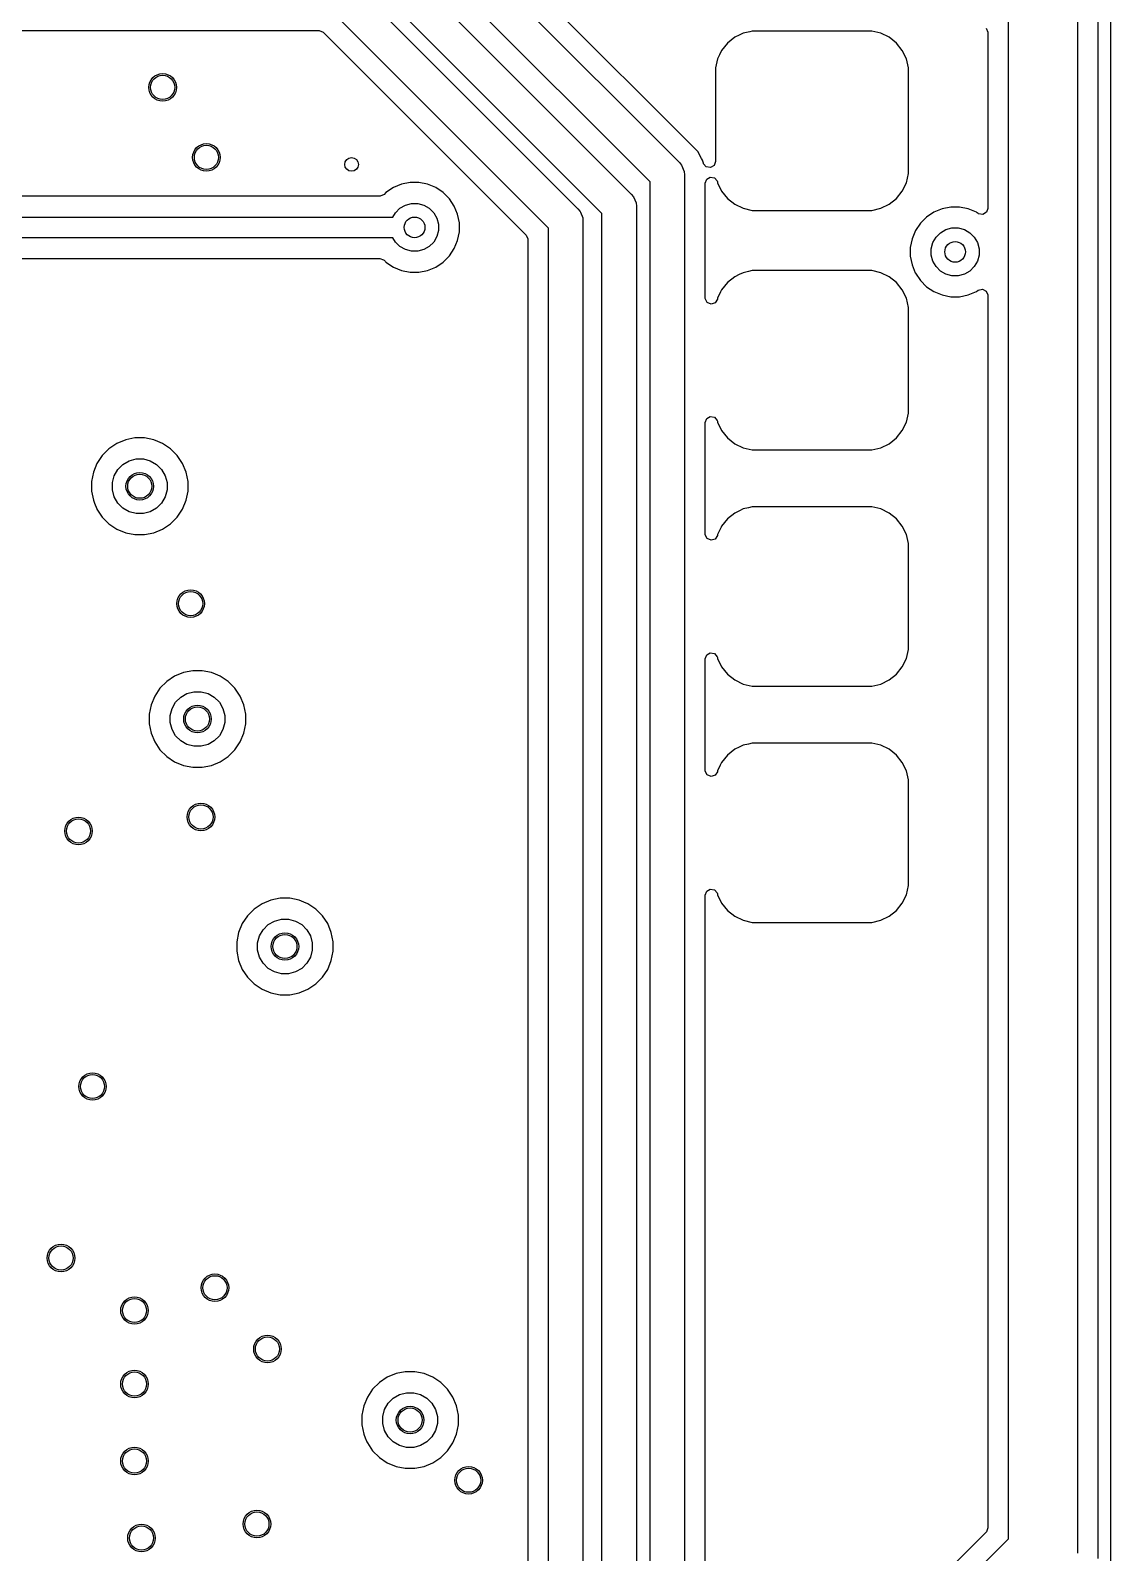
# Model space of a CAD drawing. Extents: x 4.82 to 6.81, y -4.86 to -2.87.
# Drawn here: x 6.189 to 6.807, y -4.181 to -3.311 of the extents above; entities that cross this region are included whole.
import ezdxf

# ---------------------------------------------------------------- set-up
doc = ezdxf.new("R2010")
doc.units = 0
doc.header["$MEASUREMENT"] = 0
doc.layers.add('BLACK', color=7, linetype='CONTINUOUS')

msp = doc.modelspace()

# ---------------------------------------------------------------- linework, layer by layer
at = {"layer": 'BLACK', "linetype": 'CONTINUOUS'}
for p, q in [((6.80685, -2.87648), (6.80685, -4.85337)), ((6.30292, -3.1295), (6.56044, -3.38702)), ((6.54364, -3.39805), (6.289, -3.14342)), ((6.29045, -3.16258), (6.53289, -3.40501)), ((6.51608, -3.41605), (6.2798, -3.17976)), ((6.37186, -3.28296), (6.5024, -3.4135)), ((6.57083, -3.38067), (6.48462, -3.29446)), ((6.79972, -4.17851), (6.79972, -3.29512)), ((6.4856, -3.42454), (6.36082, -3.29976)), ((6.78789, -3.29823), (6.78789, -4.18161)), ((6.13317, -3.31159), (6.35447, -3.31159)), ((6.35447, -3.31159), (6.35673, -3.31241)), ((6.35673, -3.31241), (6.35695, -3.31262)), ((6.35695, -3.31262), (6.47274, -3.42841)), ((6.59681, -3.31306), (6.59459, -3.31412)), ((6.60062, -3.31218), (6.59681, -3.31306)), ((6.59681, -3.31306), (6.59681, -3.31306)), ((6.59681, -3.31306), (6.59681, -3.31306)), ((6.602, -3.31187), (6.60062, -3.31218)), ((6.60467, -3.31187), (6.602, -3.31187)), ((6.602, -3.31187), (6.602, -3.31187)), ((6.60654, -3.31187), (6.60467, -3.31187)), ((6.66922, -3.31187), (6.60654, -3.31187)), ((6.67032, -3.31187), (6.66922, -3.31187)), ((6.67552, -3.31306), (6.67032, -3.31187)), ((6.68032, -3.31537), (6.67552, -3.31306)), ((6.73567, -3.31026), (6.73668, -3.31243)), ((6.73668, -3.31243), (6.73669, -3.31273)), ((6.73669, -3.31273), (6.73669, -3.41313)), ((6.74852, -4.17346), (6.74852, -3.30638)), ((6.58784, -3.31869), (6.58452, -3.32285)), ((6.59201, -3.31537), (6.58784, -3.31869)), ((6.58784, -3.31869), (6.58784, -3.31869)), ((6.59459, -3.31412), (6.59201, -3.31537)), ((6.59201, -3.31537), (6.59201, -3.31537)), ((6.59201, -3.31537), (6.59201, -3.31537)), ((6.68448, -3.31869), (6.68032, -3.31537)), ((6.68032, -3.31537), (6.68032, -3.31537)), ((6.68032, -3.31537), (6.68032, -3.31537)), ((6.6878, -3.32285), (6.68448, -3.31869)), ((6.68448, -3.31869), (6.68448, -3.31869)), ((6.68448, -3.31869), (6.68448, -3.31869)), ((6.68448, -3.31869), (6.68448, -3.31869)), ((6.68448, -3.31869), (6.68448, -3.31869)), ((6.58221, -3.32765), (6.58102, -3.33285)), ((6.58328, -3.32544), (6.58221, -3.32765)), ((6.58452, -3.32285), (6.58328, -3.32544)), ((6.58452, -3.32285), (6.58452, -3.32285)), ((6.58452, -3.32285), (6.58452, -3.32285)), ((6.69011, -3.32765), (6.6878, -3.32285)), ((6.6878, -3.32285), (6.6878, -3.32285)), ((6.6878, -3.32285), (6.6878, -3.32285)), ((6.6913, -3.33285), (6.69011, -3.32765)), ((6.58102, -3.33285), (6.58102, -3.3864)), ((6.6913, -3.33395), (6.6913, -3.33285)), ((6.6913, -3.38876), (6.6913, -3.33395)), ((6.57311, -3.38463), (6.57083, -3.38067)), ((6.57083, -3.38067), (6.57083, -3.38067)), ((6.57083, -3.38067), (6.57083, -3.38067)), ((6.56044, -3.38702), (6.56167, -3.38851)), ((6.56167, -3.38851), (6.56167, -3.38851)), ((6.56167, -3.38851), (6.56314, -3.39206)), ((6.56314, -3.39206), (6.56333, -3.39398)), ((6.57368, -3.38561), (6.57311, -3.38463)), ((6.57311, -3.38463), (6.57311, -3.38463)), ((6.57414, -3.38731), (6.57368, -3.38561)), ((6.57368, -3.38561), (6.57368, -3.38561)), ((6.57423, -3.3876), (6.57414, -3.38731)), ((6.57577, -3.38943), (6.57423, -3.3876)), ((6.57813, -3.38985), (6.57577, -3.38943)), ((6.5802, -3.38865), (6.57813, -3.38985)), ((6.58102, -3.3864), (6.5802, -3.38865)), ((6.6913, -3.39063), (6.6913, -3.38876)), ((6.6913, -3.39329), (6.6913, -3.39063)), ((6.40153, -3.39937), (6.39687, -3.4013)), ((6.40648, -3.39839), (6.40153, -3.39937)), ((6.40153, -3.39937), (6.40153, -3.39937)), ((6.41152, -3.39839), (6.40648, -3.39839)), ((6.40648, -3.39839), (6.40648, -3.39839)), ((6.41647, -3.39937), (6.41152, -3.39839)), ((6.41152, -3.39839), (6.41152, -3.39839)), ((6.42113, -3.4013), (6.41647, -3.39937)), ((6.41647, -3.39937), (6.41647, -3.39937)), ((6.54364, -4.32683), (6.54364, -3.39805)), ((6.56333, -3.39398), (6.56333, -4.3309)), ((6.57516, -3.39869), (6.57598, -3.39644)), ((6.57516, -3.4643), (6.57516, -3.39869)), ((6.57598, -3.39644), (6.57805, -3.39524)), ((6.57805, -3.39524), (6.58041, -3.39566)), ((6.58041, -3.39566), (6.58195, -3.3975)), ((6.58195, -3.3975), (6.58208, -3.39791)), ((6.58208, -3.39791), (6.58221, -3.39849)), ((6.58221, -3.39849), (6.58452, -3.40329)), ((6.6878, -3.40329), (6.69011, -3.39849)), ((6.69011, -3.39849), (6.6913, -3.39329)), ((6.38907, -3.40626), (5.90788, -3.40626)), ((6.38937, -3.40625), (6.38907, -3.40626)), ((6.39154, -3.40524), (6.38937, -3.40625)), ((6.39267, -3.40411), (6.39154, -3.40524)), ((6.39687, -3.4013), (6.39267, -3.40411)), ((6.39687, -3.4013), (6.39687, -3.4013)), ((6.42533, -3.40411), (6.42113, -3.4013)), ((6.42113, -3.4013), (6.42113, -3.4013)), ((6.42113, -3.4013), (6.42113, -3.4013)), ((6.42889, -3.40767), (6.42533, -3.40411)), ((6.4317, -3.41187), (6.42889, -3.40767)), ((6.53289, -3.40501), (6.53411, -3.4065)), ((6.53411, -3.4065), (6.53411, -3.4065)), ((6.53411, -3.4065), (6.53558, -3.41005)), ((6.58452, -3.40329), (6.58452, -3.40329)), ((6.58452, -3.40329), (6.58452, -3.40329)), ((6.58452, -3.40329), (6.58784, -3.40745)), ((6.58784, -3.40745), (6.58784, -3.40745)), ((6.58784, -3.40745), (6.58784, -3.40745)), ((6.58784, -3.40745), (6.58784, -3.40745)), ((6.58784, -3.40745), (6.58784, -3.40745)), ((6.58784, -3.40745), (6.59201, -3.41077)), ((6.68032, -3.41077), (6.68448, -3.40745)), ((6.68448, -3.40745), (6.6878, -3.40329)), ((5.90033, -3.41809), (6.39663, -3.41809)), ((6.39663, -3.41809), (6.39807, -3.41561)), ((6.39807, -3.41561), (6.40061, -3.41307)), ((6.40061, -3.41307), (6.40373, -3.41127)), ((6.40373, -3.41127), (6.4072, -3.41034)), ((6.4072, -3.41034), (6.4108, -3.41034)), ((6.4108, -3.41034), (6.41427, -3.41127)), ((6.41427, -3.41127), (6.41739, -3.41307)), ((6.41739, -3.41307), (6.41993, -3.41561)), ((6.41993, -3.41561), (6.42173, -3.41873)), ((6.43363, -3.41653), (6.4317, -3.41187)), ((6.43461, -3.42148), (6.43363, -3.41653)), ((6.5024, -3.4135), (6.50362, -3.41499)), ((6.50362, -3.41499), (6.50379, -3.41539)), ((6.50379, -3.41539), (6.50509, -3.41854)), ((6.51608, -4.25982), (6.51608, -3.41605)), ((6.53558, -3.41005), (6.53577, -3.41197)), ((6.53577, -3.41197), (6.53577, -4.2639)), ((6.59201, -3.41077), (6.59201, -3.41077)), ((6.59201, -3.41077), (6.59201, -3.41077)), ((6.59201, -3.41077), (6.59681, -3.41309)), ((6.59681, -3.41309), (6.602, -3.41427)), ((6.602, -3.41427), (6.602, -3.41427)), ((6.602, -3.41427), (6.67032, -3.41427)), ((6.67032, -3.41427), (6.67552, -3.41309)), ((6.67032, -3.41427), (6.67032, -3.41427)), ((6.67552, -3.41309), (6.68032, -3.41077)), ((6.70167, -3.41811), (6.69811, -3.42167)), ((6.70587, -3.4153), (6.70167, -3.41811)), ((6.71053, -3.41337), (6.70587, -3.4153)), ((6.70587, -3.4153), (6.70587, -3.4153)), ((6.71548, -3.41239), (6.71053, -3.41337)), ((6.71053, -3.41337), (6.71053, -3.41337)), ((6.72052, -3.41239), (6.71548, -3.41239)), ((6.71548, -3.41239), (6.71548, -3.41239)), ((6.72547, -3.41337), (6.72052, -3.41239)), ((6.72052, -3.41239), (6.72052, -3.41239)), ((6.73013, -3.4153), (6.72547, -3.41337)), ((6.72547, -3.41337), (6.72547, -3.41337)), ((6.73069, -3.41568), (6.73013, -3.4153)), ((6.73013, -3.4153), (6.73013, -3.4153)), ((6.73013, -3.4153), (6.73013, -3.4153)), ((6.73124, -3.41605), (6.73069, -3.41568)), ((6.73144, -3.41617), (6.73124, -3.41605)), ((6.7338, -3.41658), (6.73144, -3.41617)), ((6.73587, -3.41539), (6.7338, -3.41658)), ((6.73669, -3.41313), (6.73587, -3.41539)), ((6.42173, -3.41873), (6.42266, -3.4222)), ((6.42266, -3.4258), (6.42173, -3.42927)), ((6.42266, -3.4222), (6.42266, -3.4258)), ((6.43363, -3.43147), (6.43461, -3.42652)), ((6.43461, -3.42652), (6.43461, -3.42148)), ((6.4856, -4.2463), (6.4856, -3.42454)), ((6.50509, -3.41854), (6.50528, -3.42046)), ((6.50528, -3.42046), (6.50528, -4.25038)), ((6.6953, -3.42587), (6.69337, -3.43053)), ((6.69811, -3.42167), (6.6953, -3.42587)), ((6.6953, -3.42587), (6.6953, -3.42587)), ((6.70961, -3.42707), (6.71273, -3.42527)), ((6.71273, -3.42527), (6.7162, -3.42434)), ((6.7162, -3.42434), (6.7198, -3.42434)), ((6.7198, -3.42434), (6.72327, -3.42527)), ((6.72327, -3.42527), (6.72639, -3.42707)), ((6.39663, -3.42991), (5.9004, -3.42991)), ((6.39807, -3.43239), (6.39663, -3.42991)), ((6.40061, -3.43493), (6.39807, -3.43239)), ((6.40373, -3.43673), (6.40061, -3.43493)), ((6.41739, -3.43493), (6.41427, -3.43673)), ((6.41993, -3.43239), (6.41739, -3.43493)), ((6.42173, -3.42927), (6.41993, -3.43239)), ((6.4317, -3.43613), (6.43363, -3.43147)), ((6.47274, -3.42841), (6.47375, -3.43058)), ((6.47375, -3.43058), (6.47377, -3.43089)), ((6.47377, -3.43089), (6.47377, -4.23995)), ((6.69337, -3.43053), (6.69239, -3.43548)), ((6.69239, -3.43548), (6.69239, -3.44052)), ((6.69337, -3.43053), (6.69337, -3.43053)), ((6.70434, -3.4362), (6.70527, -3.43273)), ((6.70527, -3.43273), (6.70707, -3.42961)), ((6.70707, -3.42961), (6.70961, -3.42707)), ((6.72639, -3.42707), (6.72893, -3.42961)), ((6.72893, -3.42961), (6.73073, -3.43273)), ((6.73073, -3.43273), (6.73166, -3.4362)), ((5.90799, -3.44174), (6.38907, -3.44174)), ((6.38907, -3.44174), (6.39132, -3.44256)), ((6.39132, -3.44256), (6.39154, -3.44276)), ((6.39154, -3.44276), (6.3923, -3.44352)), ((6.3923, -3.44352), (6.39267, -3.44389)), ((6.39267, -3.44389), (6.39687, -3.4467)), ((6.4072, -3.43766), (6.40373, -3.43673)), ((6.4108, -3.43766), (6.4072, -3.43766)), ((6.41427, -3.43673), (6.4108, -3.43766)), ((6.42113, -3.4467), (6.42533, -3.44389)), ((6.42533, -3.44389), (6.42889, -3.44033)), ((6.42889, -3.44033), (6.4317, -3.43613)), ((6.69239, -3.44052), (6.69337, -3.44547)), ((6.70434, -3.4398), (6.70434, -3.4362)), ((6.70527, -3.44327), (6.70434, -3.4398)), ((6.70707, -3.44639), (6.70527, -3.44327)), ((6.73073, -3.44327), (6.72893, -3.44639)), ((6.73166, -3.4398), (6.73073, -3.44327)), ((6.73166, -3.4362), (6.73166, -3.4398)), ((6.39687, -3.4467), (6.40153, -3.44863)), ((6.40153, -3.44863), (6.40648, -3.44961)), ((6.40648, -3.44961), (6.40648, -3.44961)), ((6.40648, -3.44961), (6.41152, -3.44961)), ((6.41152, -3.44961), (6.41647, -3.44863)), ((6.41152, -3.44961), (6.41152, -3.44961)), ((6.41647, -3.44863), (6.42113, -3.4467)), ((6.59201, -3.45222), (6.58784, -3.45554)), ((6.59459, -3.45097), (6.59201, -3.45222)), ((6.59201, -3.45222), (6.59201, -3.45222)), ((6.59201, -3.45222), (6.59201, -3.45222)), ((6.59681, -3.44991), (6.59459, -3.45097)), ((6.59982, -3.44922), (6.59681, -3.44991)), ((6.59681, -3.44991), (6.59681, -3.44991)), ((6.59681, -3.44991), (6.59681, -3.44991)), ((6.602, -3.44872), (6.59982, -3.44922)), ((6.60467, -3.44872), (6.602, -3.44872)), ((6.602, -3.44872), (6.602, -3.44872)), ((6.60654, -3.44872), (6.60467, -3.44872)), ((6.66922, -3.44872), (6.60654, -3.44872)), ((6.67032, -3.44872), (6.66922, -3.44872)), ((6.67552, -3.44991), (6.67032, -3.44872)), ((6.68032, -3.45222), (6.67552, -3.44991)), ((6.68448, -3.45554), (6.68032, -3.45222)), ((6.68032, -3.45222), (6.68032, -3.45222)), ((6.68032, -3.45222), (6.68032, -3.45222)), ((6.69337, -3.44547), (6.69337, -3.44547)), ((6.69337, -3.44547), (6.69521, -3.44991)), ((6.69521, -3.44991), (6.6953, -3.45013)), ((6.6953, -3.45013), (6.69811, -3.45433)), ((6.70961, -3.44893), (6.70707, -3.44639)), ((6.71273, -3.45073), (6.70961, -3.44893)), ((6.7162, -3.45166), (6.71273, -3.45073)), ((6.7198, -3.45166), (6.7162, -3.45166)), ((6.72327, -3.45073), (6.7198, -3.45166)), ((6.72639, -3.44893), (6.72327, -3.45073)), ((6.72893, -3.44639), (6.72639, -3.44893)), ((6.58395, -3.46089), (6.58221, -3.4645)), ((6.58452, -3.4597), (6.58395, -3.46089)), ((6.58784, -3.45554), (6.58452, -3.4597)), ((6.58452, -3.4597), (6.58452, -3.4597)), ((6.58452, -3.4597), (6.58452, -3.4597)), ((6.58784, -3.45554), (6.58784, -3.45554)), ((6.6878, -3.4597), (6.68448, -3.45554)), ((6.68448, -3.45554), (6.68448, -3.45554)), ((6.68448, -3.45554), (6.68448, -3.45554)), ((6.68448, -3.45554), (6.68448, -3.45554)), ((6.68448, -3.45554), (6.68448, -3.45554)), ((6.69011, -3.4645), (6.6878, -3.4597)), ((6.6878, -3.4597), (6.6878, -3.4597)), ((6.6878, -3.4597), (6.6878, -3.4597)), ((6.69811, -3.45433), (6.70167, -3.45789)), ((6.70167, -3.45789), (6.70587, -3.4607)), ((6.70587, -3.4607), (6.71053, -3.46263)), ((6.72547, -3.46263), (6.73013, -3.4607)), ((6.73013, -3.4607), (6.73124, -3.45995)), ((6.73124, -3.45995), (6.73357, -3.45938)), ((6.73357, -3.45938), (6.73572, -3.46044)), ((6.73572, -3.46044), (6.73669, -3.46264)), ((6.57519, -3.46473), (6.57516, -3.4643)), ((6.57628, -3.46687), (6.57519, -3.46473)), ((6.57849, -3.4678), (6.57628, -3.46687)), ((6.58078, -3.46709), (6.57849, -3.4678)), ((6.58208, -3.46508), (6.58078, -3.46709)), ((6.58221, -3.4645), (6.58208, -3.46508)), ((6.6913, -3.4697), (6.69011, -3.4645)), ((6.6913, -3.4708), (6.6913, -3.4697)), ((6.71053, -3.46263), (6.71548, -3.46361)), ((6.71548, -3.46361), (6.71548, -3.46361)), ((6.71548, -3.46361), (6.72052, -3.46361)), ((6.72052, -3.46361), (6.72547, -3.46263)), ((6.72052, -3.46361), (6.72052, -3.46361)), ((6.73669, -3.46264), (6.73669, -3.46287)), ((6.73669, -3.46287), (6.73669, -4.16711)), ((6.6913, -3.52561), (6.6913, -3.4708)), ((6.69011, -3.53534), (6.6913, -3.53014)), ((6.6913, -3.52748), (6.6913, -3.52561)), ((6.6913, -3.53014), (6.6913, -3.52748)), ((6.57516, -3.53554), (6.57598, -3.53329)), ((6.57516, -3.5993), (6.57516, -3.53554)), ((6.57598, -3.53329), (6.57805, -3.53209)), ((6.57805, -3.53209), (6.58041, -3.53251)), ((6.58041, -3.53251), (6.58195, -3.53435)), ((6.58195, -3.53435), (6.58208, -3.53476)), ((6.58208, -3.53476), (6.58221, -3.53534)), ((6.58221, -3.53534), (6.58452, -3.54014)), ((6.6878, -3.54014), (6.69011, -3.53534)), ((6.23885, -3.54749), (6.23433, -3.55051)), ((6.24386, -3.54541), (6.23885, -3.54749)), ((6.23885, -3.54749), (6.23885, -3.54749)), ((6.24386, -3.54541), (6.24386, -3.54541)), ((6.24919, -3.54435), (6.24386, -3.54541)), ((6.25463, -3.54435), (6.24919, -3.54435)), ((6.24919, -3.54435), (6.24919, -3.54435)), ((6.25995, -3.54541), (6.25463, -3.54435)), ((6.25463, -3.54435), (6.25463, -3.54435)), ((6.26221, -3.54635), (6.25995, -3.54541)), ((6.25995, -3.54541), (6.25995, -3.54541)), ((6.25995, -3.54541), (6.25995, -3.54541)), ((6.26497, -3.54749), (6.26221, -3.54635)), ((6.26949, -3.55051), (6.26497, -3.54749)), ((6.26497, -3.54749), (6.26497, -3.54749)), ((6.26497, -3.54749), (6.26497, -3.54749)), ((6.58452, -3.54014), (6.58452, -3.54014)), ((6.58452, -3.54014), (6.58452, -3.54014)), ((6.58452, -3.54014), (6.58784, -3.5443)), ((6.58784, -3.5443), (6.58784, -3.5443)), ((6.58784, -3.5443), (6.58784, -3.5443)), ((6.58784, -3.5443), (6.58784, -3.5443)), ((6.58784, -3.5443), (6.58784, -3.5443)), ((6.58784, -3.5443), (6.59201, -3.54762)), ((6.59201, -3.54762), (6.59201, -3.54762)), ((6.59201, -3.54762), (6.59201, -3.54763)), ((6.59201, -3.54763), (6.59681, -3.54994)), ((6.67552, -3.54994), (6.68032, -3.54763)), ((6.68032, -3.54763), (6.68448, -3.5443)), ((6.68448, -3.5443), (6.6878, -3.54014)), ((6.23049, -3.55435), (6.22747, -3.55887)), ((6.23433, -3.55051), (6.23049, -3.55435)), ((6.24588, -3.55738), (6.24985, -3.55632)), ((6.24985, -3.55632), (6.25396, -3.55632)), ((6.25396, -3.55632), (6.25794, -3.55738)), ((6.27333, -3.55435), (6.26949, -3.55051)), ((6.27635, -3.55887), (6.27333, -3.55435)), ((6.59681, -3.54994), (6.602, -3.55112)), ((6.602, -3.55112), (6.602, -3.55112)), ((6.602, -3.55112), (6.67032, -3.55112)), ((6.67032, -3.55112), (6.67552, -3.54994)), ((6.67032, -3.55112), (6.67032, -3.55112)), ((6.22539, -3.56388), (6.22433, -3.56921)), ((6.22747, -3.55887), (6.22539, -3.56388)), ((6.22539, -3.56388), (6.22539, -3.56388)), ((6.22747, -3.55887), (6.22747, -3.55887)), ((6.2363, -3.56987), (6.23736, -3.5659)), ((6.23736, -3.5659), (6.23942, -3.56234)), ((6.23942, -3.56234), (6.24232, -3.55944)), ((6.24232, -3.55944), (6.24588, -3.55738)), ((6.25794, -3.55738), (6.2615, -3.55944)), ((6.2615, -3.55944), (6.2644, -3.56234)), ((6.2644, -3.56234), (6.26646, -3.5659)), ((6.26646, -3.5659), (6.26752, -3.56987)), ((6.27843, -3.56388), (6.27635, -3.55887)), ((6.27949, -3.56921), (6.27843, -3.56388)), ((6.22433, -3.56921), (6.22433, -3.57465)), ((6.22433, -3.57465), (6.22539, -3.57997)), ((6.2363, -3.57398), (6.2363, -3.56987)), ((6.23736, -3.57796), (6.2363, -3.57398)), ((6.26752, -3.57398), (6.26646, -3.57796)), ((6.26752, -3.56987), (6.26752, -3.57398)), ((6.27843, -3.57997), (6.27949, -3.57465)), ((6.27949, -3.57465), (6.27949, -3.56921)), ((6.22539, -3.57997), (6.22539, -3.57997)), ((6.22539, -3.57997), (6.22609, -3.58167)), ((6.22609, -3.58167), (6.22743, -3.58491)), ((6.23942, -3.58152), (6.23736, -3.57796)), ((6.24232, -3.58442), (6.23942, -3.58152)), ((6.2644, -3.58152), (6.2615, -3.58442)), ((6.26646, -3.57796), (6.2644, -3.58152)), ((6.27635, -3.58499), (6.27843, -3.57997)), ((6.22743, -3.58491), (6.22747, -3.58499)), ((6.22747, -3.58499), (6.23049, -3.58951)), ((6.23049, -3.58951), (6.23433, -3.59335)), ((6.24588, -3.58648), (6.24232, -3.58442)), ((6.24985, -3.58754), (6.24588, -3.58648)), ((6.25396, -3.58754), (6.24985, -3.58754)), ((6.25794, -3.58648), (6.25396, -3.58754)), ((6.2615, -3.58442), (6.25794, -3.58648)), ((6.26949, -3.59335), (6.27333, -3.58951)), ((6.27333, -3.58951), (6.27635, -3.58499)), ((6.58784, -3.59054), (6.58452, -3.5947)), ((6.59201, -3.58722), (6.58784, -3.59054)), ((6.58784, -3.59054), (6.58784, -3.59054)), ((6.59468, -3.58593), (6.59201, -3.58722)), ((6.59201, -3.58722), (6.59201, -3.58722)), ((6.59201, -3.58722), (6.59201, -3.58722)), ((6.59681, -3.58491), (6.59468, -3.58593)), ((6.59982, -3.58422), (6.59681, -3.58491)), ((6.59681, -3.58491), (6.59681, -3.58491)), ((6.59681, -3.58491), (6.59681, -3.58491)), ((6.602, -3.58372), (6.59982, -3.58422)), ((6.60467, -3.58372), (6.602, -3.58372)), ((6.602, -3.58372), (6.602, -3.58372)), ((6.60654, -3.58372), (6.60467, -3.58372)), ((6.66922, -3.58372), (6.60654, -3.58372)), ((6.67032, -3.58372), (6.66922, -3.58372)), ((6.67552, -3.58491), (6.67032, -3.58372)), ((6.68032, -3.58722), (6.67552, -3.58491)), ((6.68448, -3.59054), (6.68032, -3.58722)), ((6.68032, -3.58722), (6.68032, -3.58722)), ((6.68032, -3.58722), (6.68032, -3.58722)), ((6.6878, -3.5947), (6.68448, -3.59054)), ((6.68448, -3.59054), (6.68448, -3.59054)), ((6.68448, -3.59054), (6.68448, -3.59054)), ((6.68448, -3.59054), (6.68448, -3.59054)), ((6.68448, -3.59054), (6.68448, -3.59054)), ((6.23433, -3.59335), (6.23885, -3.59637)), ((6.23885, -3.59637), (6.24386, -3.59845)), ((6.24386, -3.59845), (6.24919, -3.59951)), ((6.24919, -3.59951), (6.24919, -3.59951)), ((6.24919, -3.59951), (6.25463, -3.59951)), ((6.25463, -3.59951), (6.25995, -3.59845)), ((6.25463, -3.59951), (6.25463, -3.59951)), ((6.25995, -3.59845), (6.26497, -3.59637)), ((6.26497, -3.59637), (6.26949, -3.59335)), ((6.57519, -3.59973), (6.57516, -3.5993)), ((6.57628, -3.60187), (6.57519, -3.59973)), ((6.58208, -3.60008), (6.58078, -3.60209)), ((6.58221, -3.5995), (6.58208, -3.60008)), ((6.58423, -3.59531), (6.58221, -3.5995)), ((6.58452, -3.5947), (6.58423, -3.59531)), ((6.58452, -3.5947), (6.58452, -3.5947)), ((6.58452, -3.5947), (6.58452, -3.5947)), ((6.69011, -3.5995), (6.6878, -3.5947)), ((6.6878, -3.5947), (6.6878, -3.5947)), ((6.6878, -3.5947), (6.6878, -3.5947)), ((6.6913, -3.6047), (6.69011, -3.5995)), ((6.57849, -3.6028), (6.57628, -3.60187)), ((6.58078, -3.60209), (6.57849, -3.6028)), ((6.6913, -3.6058), (6.6913, -3.6047)), ((6.6913, -3.66061), (6.6913, -3.6058)), ((6.6913, -3.66248), (6.6913, -3.66061)), ((6.57516, -3.67054), (6.57598, -3.66829)), ((6.57598, -3.66829), (6.57805, -3.66709)), ((6.57805, -3.66709), (6.58041, -3.66751)), ((6.58041, -3.66751), (6.58195, -3.66935)), ((6.58195, -3.66935), (6.58208, -3.66976)), ((6.58208, -3.66976), (6.58221, -3.67034)), ((6.58221, -3.67034), (6.58452, -3.67514)), ((6.6878, -3.67514), (6.69011, -3.67034)), ((6.69011, -3.67034), (6.6913, -3.66514)), ((6.6913, -3.66514), (6.6913, -3.66248)), ((6.27686, -3.6784), (6.27184, -3.68048)), ((6.28219, -3.67734), (6.27686, -3.6784)), ((6.27686, -3.6784), (6.27686, -3.6784)), ((6.28762, -3.67734), (6.28219, -3.67734)), ((6.28219, -3.67734), (6.28219, -3.67734)), ((6.29295, -3.6784), (6.28762, -3.67734)), ((6.28762, -3.67734), (6.28762, -3.67734)), ((6.29512, -3.6793), (6.29295, -3.6784)), ((6.29295, -3.6784), (6.29295, -3.6784)), ((6.29295, -3.6784), (6.29295, -3.6784)), ((6.57516, -3.7343), (6.57516, -3.67054)), ((6.58452, -3.67514), (6.58452, -3.67514)), ((6.58452, -3.67514), (6.58452, -3.67514)), ((6.58452, -3.67514), (6.58784, -3.6793)), ((6.68448, -3.6793), (6.6878, -3.67514)), ((6.26348, -3.68734), (6.26046, -3.69186)), ((6.26732, -3.6835), (6.26348, -3.68734)), ((6.27184, -3.68048), (6.26732, -3.6835)), ((6.27184, -3.68048), (6.27184, -3.68048)), ((6.29796, -3.68048), (6.29512, -3.6793)), ((6.30248, -3.6835), (6.29796, -3.68048)), ((6.29796, -3.68048), (6.29796, -3.68048)), ((6.29796, -3.68048), (6.29796, -3.68048)), ((6.30632, -3.68734), (6.30248, -3.6835)), ((6.30934, -3.69186), (6.30632, -3.68734)), ((6.58784, -3.6793), (6.58784, -3.6793)), ((6.58784, -3.6793), (6.58784, -3.6793)), ((6.58784, -3.6793), (6.58784, -3.6793)), ((6.58784, -3.6793), (6.58784, -3.6793)), ((6.58784, -3.6793), (6.59201, -3.68262)), ((6.59201, -3.68262), (6.59201, -3.68262)), ((6.59201, -3.68262), (6.59201, -3.68262)), ((6.59201, -3.68262), (6.59681, -3.68494)), ((6.59681, -3.68494), (6.602, -3.68612)), ((6.602, -3.68612), (6.602, -3.68612)), ((6.602, -3.68612), (6.67032, -3.68612)), ((6.67032, -3.68612), (6.67552, -3.68494)), ((6.67032, -3.68612), (6.67032, -3.68612)), ((6.67552, -3.68494), (6.68032, -3.68262)), ((6.68032, -3.68262), (6.68448, -3.6793)), ((6.26046, -3.69186), (6.25838, -3.69688)), ((6.26046, -3.69186), (6.26046, -3.69186)), ((6.27035, -3.69889), (6.27241, -3.69533)), ((6.27241, -3.69533), (6.27531, -3.69243)), ((6.27531, -3.69243), (6.27888, -3.69037)), ((6.27888, -3.69037), (6.28285, -3.68931)), ((6.28285, -3.68931), (6.28696, -3.68931)), ((6.28696, -3.68931), (6.29093, -3.69037)), ((6.29093, -3.69037), (6.29449, -3.69243)), ((6.29449, -3.69243), (6.2974, -3.69533)), ((6.2974, -3.69533), (6.29945, -3.69889)), ((6.31142, -3.69688), (6.30934, -3.69186)), ((6.25838, -3.69688), (6.25732, -3.7022)), ((6.25732, -3.7022), (6.25732, -3.70764)), ((6.25838, -3.69688), (6.25838, -3.69688)), ((6.26929, -3.70287), (6.27035, -3.69889)), ((6.26929, -3.70698), (6.26929, -3.70287)), ((6.29945, -3.69889), (6.30051, -3.70287)), ((6.30051, -3.70287), (6.30051, -3.70698)), ((6.31248, -3.7022), (6.31142, -3.69688)), ((6.31248, -3.70764), (6.31248, -3.7022)), ((6.25732, -3.70764), (6.25838, -3.71297)), ((6.25838, -3.71297), (6.25838, -3.71297)), ((6.25838, -3.71297), (6.26046, -3.71798)), ((6.27035, -3.71095), (6.26929, -3.70698)), ((6.27241, -3.71451), (6.27035, -3.71095)), ((6.29945, -3.71095), (6.2974, -3.71451)), ((6.30051, -3.70698), (6.29945, -3.71095)), ((6.30934, -3.71798), (6.31142, -3.71297)), ((6.31142, -3.71297), (6.31248, -3.70764)), ((6.26046, -3.71798), (6.26348, -3.7225)), ((6.26348, -3.7225), (6.26732, -3.72634)), ((6.27531, -3.71741), (6.27241, -3.71451)), ((6.27888, -3.71947), (6.27531, -3.71741)), ((6.28285, -3.72053), (6.27888, -3.71947)), ((6.28696, -3.72053), (6.28285, -3.72053)), ((6.29093, -3.71947), (6.28696, -3.72053)), ((6.29449, -3.71741), (6.29093, -3.71947)), ((6.2974, -3.71451), (6.29449, -3.71741)), ((6.30248, -3.72634), (6.30632, -3.7225)), ((6.30632, -3.7225), (6.30934, -3.71798)), ((6.59201, -3.72222), (6.58784, -3.72554)), ((6.59459, -3.72097), (6.59201, -3.72222)), ((6.59201, -3.72222), (6.59201, -3.72222)), ((6.59201, -3.72222), (6.59201, -3.72222)), ((6.59681, -3.71991), (6.59459, -3.72097)), ((6.59982, -3.71922), (6.59681, -3.71991)), ((6.59681, -3.71991), (6.59681, -3.71991)), ((6.59681, -3.71991), (6.59681, -3.71991)), ((6.602, -3.71872), (6.59982, -3.71922)), ((6.60467, -3.71872), (6.602, -3.71872)), ((6.602, -3.71872), (6.602, -3.71872)), ((6.60654, -3.71872), (6.60467, -3.71872)), ((6.66922, -3.71872), (6.60654, -3.71872)), ((6.67032, -3.71872), (6.66922, -3.71872)), ((6.67552, -3.71991), (6.67032, -3.71872)), ((6.68032, -3.72222), (6.67552, -3.71991)), ((6.68448, -3.72554), (6.68032, -3.72222)), ((6.68032, -3.72222), (6.68032, -3.72222)), ((6.68032, -3.72222), (6.68032, -3.72222)), ((6.26732, -3.72634), (6.27184, -3.72936)), ((6.27184, -3.72936), (6.27686, -3.73144)), ((6.29295, -3.73144), (6.29796, -3.72936)), ((6.29796, -3.72936), (6.30248, -3.72634)), ((6.58452, -3.7297), (6.58373, -3.73134)), ((6.58784, -3.72554), (6.58452, -3.7297)), ((6.58452, -3.7297), (6.58452, -3.7297)), ((6.58452, -3.7297), (6.58452, -3.7297)), ((6.58784, -3.72554), (6.58784, -3.72554)), ((6.6878, -3.7297), (6.68448, -3.72554)), ((6.68448, -3.72554), (6.68448, -3.72554)), ((6.68448, -3.72554), (6.68448, -3.72554)), ((6.68448, -3.72554), (6.68448, -3.72554)), ((6.68448, -3.72554), (6.68448, -3.72554)), ((6.69011, -3.7345), (6.6878, -3.7297)), ((6.6878, -3.7297), (6.6878, -3.7297)), ((6.6878, -3.7297), (6.6878, -3.7297)), ((6.27686, -3.73144), (6.28219, -3.7325)), ((6.28219, -3.7325), (6.28219, -3.7325)), ((6.28219, -3.7325), (6.28762, -3.7325)), ((6.28762, -3.7325), (6.29295, -3.73144)), ((6.28762, -3.7325), (6.28762, -3.7325)), ((6.57519, -3.73473), (6.57516, -3.7343)), ((6.57628, -3.73687), (6.57519, -3.73473)), ((6.57849, -3.7378), (6.57628, -3.73687)), ((6.58078, -3.73709), (6.57849, -3.7378)), ((6.58208, -3.73508), (6.58078, -3.73709)), ((6.58221, -3.7345), (6.58208, -3.73508)), ((6.58373, -3.73134), (6.58221, -3.7345)), ((6.6913, -3.7397), (6.69011, -3.7345)), ((6.6913, -3.7408), (6.6913, -3.7397)), ((6.6913, -3.79561), (6.6913, -3.7408)), ((6.69011, -3.80534), (6.6913, -3.80014)), ((6.6913, -3.79748), (6.6913, -3.79561)), ((6.6913, -3.80014), (6.6913, -3.79748)), ((6.32686, -3.8084), (6.32184, -3.81048)), ((6.33219, -3.80734), (6.32686, -3.8084)), ((6.32686, -3.8084), (6.32686, -3.8084)), ((6.33762, -3.80734), (6.33219, -3.80734)), ((6.33219, -3.80734), (6.33219, -3.80734)), ((6.34295, -3.8084), (6.33762, -3.80734)), ((6.33762, -3.80734), (6.33762, -3.80734)), ((6.34569, -3.80954), (6.34295, -3.8084)), ((6.34295, -3.8084), (6.34295, -3.8084)), ((6.34295, -3.8084), (6.34295, -3.8084)), ((6.34796, -3.81048), (6.34569, -3.80954)), ((6.57516, -3.80554), (6.57598, -3.80329)), ((6.57516, -4.32164), (6.57516, -3.80554)), ((6.57598, -3.80329), (6.57805, -3.80209)), ((6.57805, -3.80209), (6.58041, -3.80251)), ((6.58041, -3.80251), (6.58195, -3.80435)), ((6.58195, -3.80435), (6.58208, -3.80476)), ((6.58208, -3.80476), (6.58221, -3.80534)), ((6.58221, -3.80534), (6.58452, -3.81014)), ((6.6878, -3.81014), (6.69011, -3.80534)), ((6.31348, -3.81734), (6.31046, -3.82186)), ((6.31732, -3.8135), (6.31348, -3.81734)), ((6.32184, -3.81048), (6.31732, -3.8135)), ((6.32184, -3.81048), (6.32184, -3.81048)), ((6.35248, -3.8135), (6.34796, -3.81048)), ((6.34796, -3.81048), (6.34796, -3.81048)), ((6.34796, -3.81048), (6.34796, -3.81048)), ((6.35632, -3.81734), (6.35248, -3.8135)), ((6.35934, -3.82186), (6.35632, -3.81734)), ((6.58452, -3.81014), (6.58452, -3.81014)), ((6.58452, -3.81014), (6.58452, -3.81014)), ((6.58452, -3.81014), (6.58784, -3.8143)), ((6.58784, -3.8143), (6.58784, -3.8143)), ((6.58784, -3.8143), (6.58784, -3.8143)), ((6.58784, -3.8143), (6.58784, -3.8143)), ((6.58784, -3.8143), (6.58784, -3.8143)), ((6.58784, -3.8143), (6.59201, -3.81762)), ((6.59201, -3.81762), (6.59201, -3.81762)), ((6.59201, -3.81762), (6.59201, -3.81763)), ((6.59201, -3.81763), (6.59681, -3.81994)), ((6.67552, -3.81994), (6.68032, -3.81763)), ((6.68032, -3.81763), (6.68448, -3.8143)), ((6.68448, -3.8143), (6.6878, -3.81014)), ((6.30838, -3.82688), (6.30732, -3.8322)), ((6.31046, -3.82186), (6.30838, -3.82688)), ((6.30838, -3.82688), (6.30838, -3.82688)), ((6.31046, -3.82186), (6.31046, -3.82186)), ((6.32035, -3.82889), (6.32241, -3.82533)), ((6.32241, -3.82533), (6.32531, -3.82243)), ((6.32531, -3.82243), (6.32888, -3.82037)), ((6.32888, -3.82037), (6.33285, -3.81931)), ((6.33285, -3.81931), (6.33696, -3.81931)), ((6.33696, -3.81931), (6.34093, -3.82037)), ((6.34093, -3.82037), (6.34449, -3.82243)), ((6.34449, -3.82243), (6.3474, -3.82533)), ((6.3474, -3.82533), (6.34945, -3.82889)), ((6.36142, -3.82688), (6.35934, -3.82186)), ((6.36248, -3.83221), (6.36142, -3.82688)), ((6.59681, -3.81994), (6.602, -3.82112)), ((6.602, -3.82112), (6.602, -3.82112)), ((6.602, -3.82112), (6.67032, -3.82112)), ((6.67032, -3.82112), (6.67552, -3.81994)), ((6.67032, -3.82112), (6.67032, -3.82112)), ((6.30732, -3.8322), (6.30732, -3.83764)), ((6.31929, -3.83287), (6.32035, -3.82889)), ((6.31929, -3.83698), (6.31929, -3.83287)), ((6.34945, -3.82889), (6.35051, -3.83287)), ((6.35051, -3.83287), (6.35051, -3.83698)), ((6.36248, -3.83764), (6.36248, -3.83221)), ((6.30732, -3.83764), (6.30838, -3.84297)), ((6.30838, -3.84297), (6.30838, -3.84297)), ((6.30838, -3.84297), (6.31046, -3.84798)), ((6.32035, -3.84095), (6.31929, -3.83698)), ((6.32241, -3.84451), (6.32035, -3.84095)), ((6.34945, -3.84095), (6.3474, -3.84451)), ((6.35051, -3.83698), (6.34945, -3.84095)), ((6.35934, -3.84798), (6.36142, -3.84297)), ((6.36142, -3.84297), (6.36248, -3.83764)), ((6.31046, -3.84798), (6.31348, -3.8525)), ((6.31348, -3.8525), (6.31732, -3.85634)), ((6.32531, -3.84741), (6.32241, -3.84451)), ((6.32888, -3.84947), (6.32531, -3.84741)), ((6.33285, -3.85053), (6.32888, -3.84947)), ((6.33696, -3.85053), (6.33285, -3.85053)), ((6.34093, -3.84947), (6.33696, -3.85053)), ((6.34449, -3.84741), (6.34093, -3.84947)), ((6.3474, -3.84451), (6.34449, -3.84741)), ((6.35248, -3.85634), (6.35632, -3.8525)), ((6.35632, -3.8525), (6.35934, -3.84798)), ((6.31732, -3.85634), (6.32184, -3.85936)), ((6.32184, -3.85936), (6.32686, -3.86144)), ((6.32686, -3.86144), (6.33219, -3.8625)), ((6.33762, -3.8625), (6.34295, -3.86144)), ((6.34295, -3.86144), (6.34796, -3.85936)), ((6.34796, -3.85936), (6.35248, -3.85634)), ((6.33219, -3.8625), (6.33219, -3.8625)), ((6.33219, -3.8625), (6.33762, -3.8625)), ((6.33762, -3.8625), (6.33762, -3.8625)), ((6.39839, -4.07899), (6.39337, -4.08107)), ((6.40372, -4.07793), (6.39839, -4.07899)), ((6.39839, -4.07899), (6.39839, -4.07899)), ((6.40915, -4.07793), (6.40372, -4.07793)), ((6.40372, -4.07793), (6.40372, -4.07793)), ((6.41448, -4.07899), (6.40915, -4.07793)), ((6.40915, -4.07793), (6.40915, -4.07793)), ((6.41719, -4.08011), (6.41448, -4.07899)), ((6.41448, -4.07899), (6.41448, -4.07899)), ((6.41448, -4.07899), (6.41448, -4.07899)), ((6.38886, -4.08409), (6.38502, -4.08793)), ((6.39337, -4.08107), (6.38886, -4.08409)), ((6.39337, -4.08107), (6.39337, -4.08107)), ((6.4195, -4.08107), (6.41719, -4.08011)), ((6.42402, -4.08409), (6.4195, -4.08107)), ((6.4195, -4.08107), (6.4195, -4.08107)), ((6.4195, -4.08107), (6.4195, -4.08107)), ((6.42786, -4.08793), (6.42402, -4.08409)), ((6.382, -4.09245), (6.37992, -4.09747)), ((6.38502, -4.08793), (6.382, -4.09245)), ((6.382, -4.09245), (6.382, -4.09245)), ((6.39189, -4.09949), (6.39394, -4.09593)), ((6.39394, -4.09593), (6.39685, -4.09302)), ((6.39685, -4.09302), (6.40041, -4.09096)), ((6.40041, -4.09096), (6.40438, -4.0899)), ((6.40438, -4.0899), (6.40849, -4.0899)), ((6.40849, -4.0899), (6.41246, -4.09096)), ((6.41246, -4.09096), (6.41602, -4.09302)), ((6.41602, -4.09302), (6.41893, -4.09593)), ((6.41893, -4.09593), (6.42099, -4.09949)), ((6.43088, -4.09245), (6.42786, -4.08793)), ((6.43296, -4.09747), (6.43088, -4.09245)), ((6.37992, -4.09747), (6.37886, -4.1028)), ((6.37886, -4.1028), (6.37886, -4.10823)), ((6.37992, -4.09747), (6.37992, -4.09747)), ((6.39082, -4.10346), (6.39189, -4.09949)), ((6.39082, -4.10757), (6.39082, -4.10346)), ((6.42099, -4.09949), (6.42205, -4.10346)), ((6.42205, -4.10346), (6.42205, -4.10757)), ((6.43402, -4.1028), (6.43296, -4.09747)), ((6.43402, -4.10823), (6.43402, -4.1028)), ((6.37886, -4.10823), (6.37992, -4.11356)), ((6.37992, -4.11356), (6.37992, -4.11356)), ((6.37992, -4.11356), (6.38082, -4.11573)), ((6.39189, -4.11154), (6.39082, -4.10757)), ((6.39394, -4.1151), (6.39189, -4.11154)), ((6.42099, -4.11154), (6.41893, -4.1151)), ((6.42205, -4.10757), (6.42099, -4.11154)), ((6.43088, -4.11858), (6.43296, -4.11356)), ((6.43296, -4.11356), (6.43402, -4.10823)), ((6.38082, -4.11573), (6.38175, -4.11798)), ((6.38175, -4.11798), (6.382, -4.11858)), ((6.382, -4.11858), (6.38502, -4.12309)), ((6.39685, -4.11801), (6.39394, -4.1151)), ((6.40041, -4.12006), (6.39685, -4.11801)), ((6.40438, -4.12113), (6.40041, -4.12006)), ((6.40849, -4.12113), (6.40438, -4.12113)), ((6.41246, -4.12006), (6.40849, -4.12113)), ((6.41602, -4.11801), (6.41246, -4.12006)), ((6.41893, -4.1151), (6.41602, -4.11801)), ((6.42786, -4.12309), (6.43088, -4.11858)), ((6.38502, -4.12309), (6.38886, -4.12693)), ((6.38886, -4.12693), (6.39337, -4.12995)), ((6.39337, -4.12995), (6.39839, -4.13203)), ((6.41448, -4.13203), (6.4195, -4.12995)), ((6.4195, -4.12995), (6.42402, -4.12693)), ((6.42402, -4.12693), (6.42786, -4.12309)), ((6.39839, -4.13203), (6.40372, -4.13309)), ((6.40372, -4.13309), (6.40372, -4.13309)), ((6.40372, -4.13309), (6.40915, -4.13309)), ((6.40915, -4.13309), (6.41448, -4.13203)), ((6.40915, -4.13309), (6.40915, -4.13309)), ((6.73567, -4.16959), (6.58114, -4.32411)), ((6.62098, -4.301), (6.74852, -4.17346)), ((6.73587, -4.16936), (6.73567, -4.16959)), ((6.73669, -4.16711), (6.73587, -4.16936)), ((6.79972, -4.18472), (6.79972, -4.17851))]:
    msp.add_line(p, q, dxfattribs=at)
at = {"layer": 'BLACK'}
for centre, radius in [((6.265, -3.344), 0.00787), ((6.29, -3.384), 0.00787), ((6.373, -3.388), 0.00394), ((6.409, -3.424), 0.00591), ((6.718, -3.438), 0.00591), ((6.25191, -3.57193), 0.00787), ((6.281, -3.639), 0.00787), ((6.2849, -3.70492), 0.00787), ((6.2869, -3.76092), 0.00787), ((6.2169, -3.76892), 0.00787), ((6.3349, -3.83492), 0.00787), ((6.2249, -3.91492), 0.00787), ((6.2069, -4.01292), 0.00787), ((6.2949, -4.02992), 0.00787), ((6.2489, -4.04292), 0.00787), ((6.3249, -4.06492), 0.00787), ((6.2489, -4.08492), 0.00787), ((6.40644, -4.10551), 0.00787), ((6.2489, -4.12892), 0.00787), ((6.4399, -4.13992), 0.00787), ((6.3189, -4.16492), 0.00787), ((6.2529, -4.17292), 0.00787)]:
    msp.add_circle(centre, radius, dxfattribs=at)
at = {"layer": 'WHITE'}
for centre, radius in [((6.265, -3.344), 0.00689), ((6.29, -3.384), 0.00689), ((6.373, -3.388), 0.00394), ((6.409, -3.424), 0.00591), ((6.718, -3.438), 0.00591), ((6.25191, -3.57193), 0.00689), ((6.281, -3.639), 0.00689), ((6.2849, -3.70492), 0.00689), ((6.2869, -3.76092), 0.00689), ((6.2169, -3.76892), 0.00689), ((6.3349, -3.83492), 0.00689), ((6.2249, -3.91492), 0.00689), ((6.2069, -4.01292), 0.00689), ((6.2949, -4.02992), 0.00689), ((6.2489, -4.04292), 0.00689), ((6.3249, -4.06492), 0.00689), ((6.2489, -4.08492), 0.00689), ((6.40644, -4.10551), 0.00689), ((6.2489, -4.12892), 0.00689), ((6.4399, -4.13992), 0.00689), ((6.2529, -4.17292), 0.00689), ((6.3189, -4.16492), 0.00689)]:
    msp.add_circle(centre, radius, dxfattribs=at)

doc.saveas('drawing.dxf')
